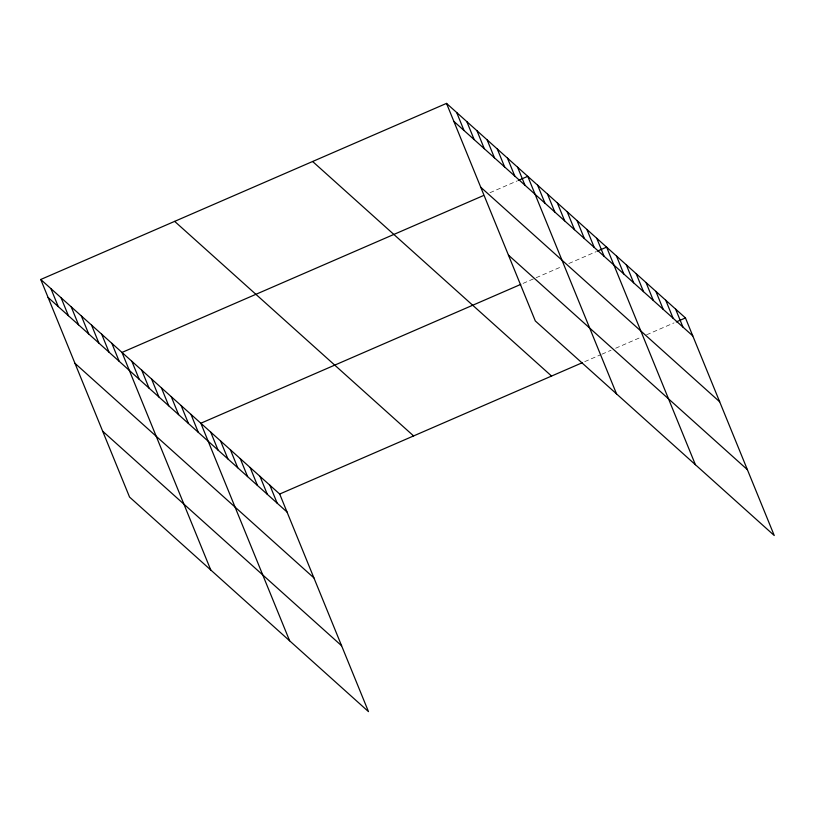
<?xml version="1.0" encoding="UTF-8"?>
<svg xmlns="http://www.w3.org/2000/svg" width="815" height="815" viewBox="0 0 815 815"><rect width="100%" height="100%" fill="white"/><g stroke="black" fill="none" stroke-linecap="round" stroke-linejoin="round"><path stroke-width="0.61" stroke-dasharray="4.08 3.06" d="M489.988 192.717L517.454 180.798M523.057 283.396L561.973 266.505M568.839 263.52L596.305 251.601M584.742 361.646L600.767 354.698M601.908 354.199L611.067 350.226M615.641 348.239L640.824 337.308M646.55 334.822L674.015 322.903"/><path stroke-width="1.22" d="M40.75 279.484L279.688 494.043L368.482 711.617L129.544 497.058L40.75 279.484L446.518 103.383L685.456 317.942L774.25 535.516L535.312 320.957L446.518 103.383M483.122 195.702L121.995 352.437L210.779 570.011M518.605 180.298L527.753 176.325L616.548 393.91M520.775 284.384L200.836 423.24L289.631 640.814M597.446 251.101L606.605 247.128L695.399 464.713M279.688 494.043L582.46 362.644M676.297 321.915L685.456 317.942M453.853 121.364L692.791 335.912M480.738 187.226L719.676 401.785M508.428 255.095L747.365 469.644M312.614 161.492L551.551 376.051M174.655 221.374L413.592 435.923M48.085 297.465L287.033 512.024M74.97 363.327L313.907 577.886M102.659 431.196L341.607 645.755M675.604 309.089L682.939 327.07M665.743 300.236L673.078 318.217M655.892 291.383L663.227 309.364M646.03 282.53L653.365 300.511M636.179 273.687L643.514 291.668M626.317 264.834L633.652 282.815M616.466 255.981L623.801 273.962M596.753 238.286L604.088 256.267M586.892 229.433L594.227 247.414M577.04 220.58L584.375 238.561M567.179 211.727L574.514 229.708M557.328 202.884L564.663 220.855M547.466 194.031L554.801 212.012M537.615 185.178L544.95 203.159M517.596 167.207L524.942 185.188M507.45 158.09L514.785 176.071M497.293 148.972L504.628 166.953M487.136 139.854L494.471 157.835M476.979 130.736L484.314 148.717M466.822 121.618L474.167 139.599M456.675 112.501L464.01 130.482M269.836 485.19L277.171 503.171M259.975 476.337L267.32 494.318M250.124 467.494L257.459 485.465M240.262 458.641L247.607 476.622M230.411 449.788L237.746 467.769M220.549 440.935L227.894 458.916M210.698 432.093L218.033 450.063M190.985 414.387L198.32 432.368M181.124 405.534L188.469 423.515M171.272 396.691L178.607 414.662M161.411 387.838L168.756 405.819M151.559 378.985L158.894 396.966M141.708 370.132L149.043 388.113M131.847 361.279L139.182 379.26M111.838 343.319L119.173 361.289M101.681 334.201L109.016 352.172M91.525 325.073L98.86 343.054M81.368 315.955L88.703 333.936M71.211 306.837L78.556 324.818M61.064 297.72L68.399 315.7M50.907 288.602L58.242 306.583"/></g></svg>
